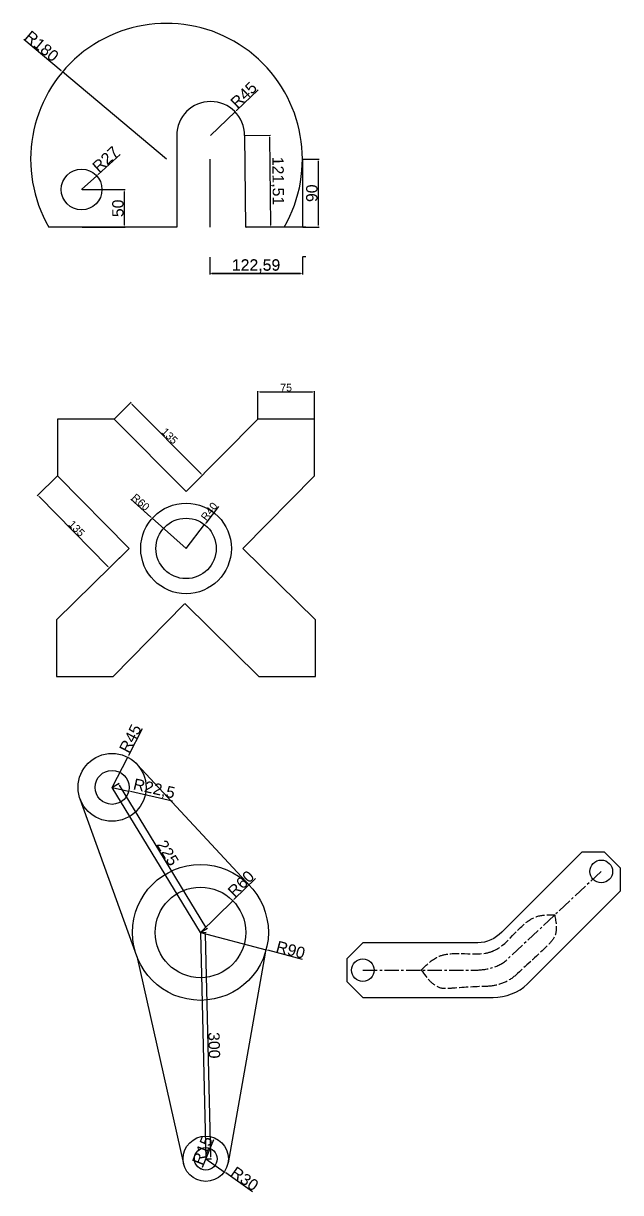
# Model space of a CAD drawing. Header units: millimetres. Extents: x 732 to 2493, y -1056 to 2615.
# Drawn here: x 1702 to 2493, y -1056 to 493 of the extents above; entities that cross this region are included whole.
import ezdxf

# ---------------------------------------------------------------- set-up
doc = ezdxf.new("R2010")
doc.units = ezdxf.units.MM
doc.linetypes.add('ACAD_ISO02W100', pattern=[15, 12, -3])
doc.linetypes.add('CENTER2', pattern=[28.575, 19.05, -3.175, 3.175, -3.175])
doc.styles.get("Standard").update_dxf_attribs({"font": 'arial.ttf'})
doc.dimstyles.new('ISO-25', dxfattribs={"dimtxt": 2.5, "dimasz": 2.5, "dimexe": 1.25, "dimexo": 0.625, "dimtad": 1, "dimtxsty": 'Standard', "dimcen": 2.5, "dimadec": 0, "dimazin": 0, "dimtfac": 1, "dimtmove": 0, "dimatfit": 3, "dimfxl": 1, "dimarcsym": 0})

# ---------------------------------------------------------------- blocks, each defined once
blk = doc.blocks.new('*D166')
at = {"color": 0, "lineweight": -2, "transparency": 16777216}
for p, q in [((1702.3, 472.1), (1751.8, 430.5)), ((1891.5, 313), (1753.8, 428.9))]:
    blk.add_line(p, q, dxfattribs=at)
at = {"color": 0, "transparency": 16777216}
blk.add_solid([(1752.1, 430.8), (1751.6, 430.1), (1753.8, 428.9)], dxfattribs=at)
at = {"layer": 'Defpoints', "color": 0, "transparency": 16777216}
for p in [(1753.8, 428.9), (1891.5, 313)]:
    blk.add_point(p, dxfattribs=at)
at = {"color": 0, "transparency": 16777216, "insert": (1726.3, 462.8), "char_height": 15, "attachment_point": 5, "rotation": 319.9408}
blk.add_mtext('R180', dxfattribs=at)
blk = doc.blocks.new('*D167')
at = {"color": 0, "lineweight": -2, "transparency": 16777216}
for p, q in [((1830.1, 319.5), (1800.8, 292.9)), ((1779, 273), (1799, 291.2))]:
    blk.add_line(p, q, dxfattribs=at)
at = {"color": 0, "transparency": 16777216}
blk.add_solid([(1800.6, 293.2), (1801.1, 292.6), (1799, 291.2)], dxfattribs=at)
at = {"layer": 'Defpoints', "color": 0, "transparency": 16777216}
for p in [(1799, 291.2), (1779, 273)]:
    blk.add_point(p, dxfattribs=at)
at = {"color": 0, "transparency": 16777216, "insert": (1810.9, 313.1), "char_height": 15, "attachment_point": 5, "rotation": 42.3002}
blk.add_mtext('R27', dxfattribs=at)
blk = doc.blocks.new('*D168')
at = {"color": 0, "lineweight": -2, "transparency": 16777216}
for p, q in [((2012.9, 405.2), (1984.2, 377.5)), ((1950, 344.5), (1982.4, 375.8))]:
    blk.add_line(p, q, dxfattribs=at)
at = {"color": 0, "transparency": 16777216}
blk.add_solid([(1983.9, 377.8), (1984.5, 377.2), (1982.4, 375.8)], dxfattribs=at)
at = {"layer": 'Defpoints', "color": 0, "transparency": 16777216}
for p in [(1982.4, 375.8), (1950, 344.5)]:
    blk.add_point(p, dxfattribs=at)
at = {"color": 0, "transparency": 16777216, "insert": (1993.8, 398.2), "char_height": 15, "attachment_point": 5, "rotation": 44.0054}
blk.add_mtext('R45', dxfattribs=at)
blk = doc.blocks.new('*D169')
at = {"color": 0, "lineweight": -2, "transparency": 16777216}
for p, q in [((2072.2, 313), (2093.6, 313)), ((2092.4, 310.5), (2092.4, 225.5)), ((2072.2, 223), (2093.6, 223))]:
    blk.add_line(p, q, dxfattribs=at)
at = {"color": 0, "transparency": 16777216}
for points in [[(2091.9, 310.5), (2092.8, 310.5), (2092.4, 313)], [(2091.9, 225.5), (2092.8, 225.5), (2092.4, 223)]]:
    blk.add_solid(points, dxfattribs=at)
at = {"layer": 'Defpoints', "color": 0, "transparency": 16777216}
for p in [(2071.5, 313), (2071.5, 223), (2092.4, 223)]:
    blk.add_point(p, dxfattribs=at)
at = {"color": 0, "transparency": 16777216, "insert": (2084.1, 268), "char_height": 15, "attachment_point": 5, "rotation": 90}
blk.add_mtext('90', dxfattribs=at)
blk = doc.blocks.new('*D170')
at = {"color": 0, "lineweight": -2, "transparency": 16777216}
for p, q in [((1995.7, 344.5), (2029.1, 344.9)), ((2027.9, 342.4), (2029.1, 225.9)), ((1997, 223), (2030.4, 223.4))]:
    blk.add_line(p, q, dxfattribs=at)
at = {"color": 0, "transparency": 16777216}
for points in [[(2028.3, 342.4), (2027.5, 342.4), (2027.8, 344.9)], [(2029.5, 225.9), (2028.7, 225.9), (2029.2, 223.4)]]:
    blk.add_solid(points, dxfattribs=at)
at = {"layer": 'Defpoints', "color": 0, "transparency": 16777216}
for p in [(1995, 344.5), (1996.3, 223), (2029.2, 223.4)]:
    blk.add_point(p, dxfattribs=at)
at = {"color": 0, "transparency": 16777216, "insert": (2038.1, 284.2), "char_height": 15, "attachment_point": 5, "rotation": 270.6173}
blk.add_mtext('121,51', dxfattribs=at)
blk = doc.blocks.new('*D171')
at = {"color": 0, "lineweight": -2, "transparency": 16777216}
for p, q in [((1779.7, 273), (1836.8, 273)), ((1835.5, 270.5), (1835.5, 225.5)), ((1779.7, 223), (1836.8, 223))]:
    blk.add_line(p, q, dxfattribs=at)
at = {"color": 0, "transparency": 16777216}
for points in [[(1835.1, 270.5), (1835.9, 270.5), (1835.5, 273)], [(1835.1, 225.5), (1835.9, 225.5), (1835.5, 223)]]:
    blk.add_solid(points, dxfattribs=at)
at = {"layer": 'Defpoints', "color": 0, "transparency": 16777216}
for p in [(1779, 273), (1779, 223), (1835.5, 223)]:
    blk.add_point(p, dxfattribs=at)
at = {"color": 0, "transparency": 16777216, "insert": (1827.2, 248), "char_height": 15, "attachment_point": 5, "rotation": 90}
blk.add_mtext('50', dxfattribs=at)
blk = doc.blocks.new('*D165')
at = {"color": 0, "lineweight": -2, "transparency": 16777216}
for p, q in [((1948.9, 183.4), (1948.9, 160.5)), ((2071.5, 183.4), (2071.5, 160.5)), ((1951.4, 161.8), (2069, 161.8))]:
    blk.add_line(p, q, dxfattribs=at)
at = {"color": 0, "transparency": 16777216}
for points in [[(1951.4, 162.2), (1951.4, 161.4), (1948.9, 161.8)], [(2069, 162.2), (2069, 161.4), (2071.5, 161.8)]]:
    blk.add_solid(points, dxfattribs=at)
at = {"layer": 'Defpoints', "color": 0, "transparency": 16777216}
for p in [(1948.9, 184), (2071.5, 184), (2071.5, 161.8)]:
    blk.add_point(p, dxfattribs=at)
at = {"color": 0, "transparency": 16777216, "insert": (2010.2, 171.4), "char_height": 15, "attachment_point": 5}
blk.add_mtext('122,59', dxfattribs=at)
blk = doc.blocks.new('*D172')
at = {"color": 0, "lineweight": -2, "transparency": 16777216}
for p, q in [((1948.9, 183.4), (1948.9, 160.8)), ((2071.5, 183.4), (2071.5, 160.8)), ((1951.4, 162.1), (2069, 162.1))]:
    blk.add_line(p, q, dxfattribs=at)
at = {"color": 0, "transparency": 16777216}
for points in [[(1951.4, 162.5), (1951.4, 161.7), (1948.9, 162.1)], [(2069, 162.5), (2069, 161.7), (2071.5, 162.1)]]:
    blk.add_solid(points, dxfattribs=at)
at = {"layer": 'Defpoints', "color": 0, "transparency": 16777216}
for p in [(1948.9, 184), (2071.5, 184), (2071.5, 162.1)]:
    blk.add_point(p, dxfattribs=at)
at = {"color": 0, "transparency": 16777216, "insert": (2010.2, 171.7), "char_height": 15, "attachment_point": 5}
blk.add_mtext('122,59', dxfattribs=at)
blk = doc.blocks.new('*D173')
at = {"color": 0, "lineweight": -2, "transparency": 16777216}
for p, q in [((1960.3, -147.1), (1943.4, -168.9)), ((1917.4, -202.5), (1941.9, -170.9))]:
    blk.add_line(p, q, dxfattribs=at)
at = {"color": 0, "transparency": 16777216}
blk.add_solid([(1943.1, -168.7), (1943.8, -169.2), (1941.9, -170.9)], dxfattribs=at)
at = {"layer": 'Defpoints', "color": 0, "transparency": 16777216}
for p in [(1941.9, -170.9), (1917.4, -202.5)]:
    blk.add_point(p, dxfattribs=at)
at = {"color": 0, "transparency": 16777216, "insert": (1948.1, -153.5), "char_height": 10, "attachment_point": 5, "rotation": 52.2578}
blk.add_mtext('R40', dxfattribs=at)
blk = doc.blocks.new('*D174')
at = {"color": 0, "lineweight": -2, "transparency": 16777216}
for p, q in [((1844.1, -137.2), (1870.8, -161)), ((1917.4, -202.5), (1872.6, -162.6))]:
    blk.add_line(p, q, dxfattribs=at)
at = {"color": 0, "transparency": 16777216}
blk.add_solid([(1871, -160.7), (1870.5, -161.3), (1872.6, -162.6)], dxfattribs=at)
at = {"layer": 'Defpoints', "color": 0, "transparency": 16777216}
for p in [(1872.6, -162.6), (1917.4, -202.5)]:
    blk.add_point(p, dxfattribs=at)
at = {"color": 0, "transparency": 16777216, "insert": (1857.3, -141.3), "char_height": 10, "attachment_point": 5, "rotation": 318.2945}
blk.add_mtext('R60', dxfattribs=at)
blk = doc.blocks.new('*D175')
at = {"color": 0, "lineweight": -2, "transparency": 16777216}
for p, q in [((2012.5, -30.7), (2012.5, 6)), ((2015, 4.8), (2085, 4.8)), ((2087.5, -30.7), (2087.5, 6))]:
    blk.add_line(p, q, dxfattribs=at)
at = {"color": 0, "transparency": 16777216}
for points in [[(2015, 5.2), (2015, 4.4), (2012.5, 4.8)], [(2085, 5.2), (2085, 4.4), (2087.5, 4.8)]]:
    blk.add_solid(points, dxfattribs=at)
at = {"layer": 'Defpoints', "color": 0, "transparency": 16777216}
for p in [(2087.5, 4.8), (2012.5, -31.3), (2087.5, -31.3)]:
    blk.add_point(p, dxfattribs=at)
at = {"color": 0, "transparency": 16777216, "insert": (2050, 10.5), "char_height": 10, "attachment_point": 5}
blk.add_mtext('75', dxfattribs=at)
blk = doc.blocks.new('*D176')
at = {"color": 0, "lineweight": -2, "transparency": 16777216}
for p, q in [((1822.7, -30.9), (1844.9, -8.9)), ((1845.8, -11.5), (1937.4, -103.8)), ((1917.9, -126.7), (1940, -104.7))]:
    blk.add_line(p, q, dxfattribs=at)
at = {"color": 0, "transparency": 16777216}
for points in [[(1846.1, -11.2), (1845.5, -11.8), (1844, -9.8)], [(1937.7, -103.5), (1937.1, -104.1), (1939.2, -105.5)]]:
    blk.add_solid(points, dxfattribs=at)
at = {"layer": 'Defpoints', "color": 0, "transparency": 16777216}
for p in [(1822.3, -31.3), (1939.2, -105.5), (1917.4, -127.1)]:
    blk.add_point(p, dxfattribs=at)
at = {"color": 0, "transparency": 16777216, "insert": (1895.7, -53.6), "char_height": 10, "attachment_point": 5, "rotation": 314.8008}
blk.add_mtext('135', dxfattribs=at)
blk = doc.blocks.new('*D177')
at = {"color": 0, "lineweight": -2, "transparency": 16777216}
for p, q in [((1746.8, -106.8), (1720.2, -133)), ((1814, -226.6), (1722.8, -133.9)), ((1841.6, -203), (1814.9, -229.2))]:
    blk.add_line(p, q, dxfattribs=at)
at = {"color": 0, "transparency": 16777216}
for points in [[(1723.1, -133.7), (1722.5, -134.2), (1721.1, -132.2)], [(1814.3, -226.3), (1813.7, -226.9), (1815.8, -228.4)]]:
    blk.add_solid(points, dxfattribs=at)
at = {"layer": 'Defpoints', "color": 0, "transparency": 16777216}
for p in [(1747.3, -106.3), (1721.1, -132.2), (1842, -202.5)]:
    blk.add_point(p, dxfattribs=at)
at = {"color": 0, "transparency": 16777216, "insert": (1772.5, -176.2), "char_height": 10, "attachment_point": 5, "rotation": 314.5513}
blk.add_mtext('135', dxfattribs=at)
blk = doc.blocks.new('*D178')
at = {"color": 0, "lineweight": -2, "transparency": 16777216}
for p, q in [((1819.9, -518.7), (1828.6, -513.4)), ((1828.9, -516.2), (1943.3, -704.1)), ((1937, -710.9), (1945.7, -705.6))]:
    blk.add_line(p, q, dxfattribs=at)
at = {"color": 0, "transparency": 16777216}
for points in [[(1829.2, -516), (1828.5, -516.4), (1827.6, -514.1)], [(1943.7, -703.9), (1943, -704.3), (1944.6, -706.3)]]:
    blk.add_solid(points, dxfattribs=at)
at = {"layer": 'Defpoints', "color": 0, "transparency": 16777216}
for p in [(1819.4, -519.1), (1936.4, -711.2), (1944.6, -706.3)]:
    blk.add_point(p, dxfattribs=at)
at = {"color": 0, "transparency": 16777216, "insert": (1893.2, -605.9), "char_height": 15, "attachment_point": 5, "rotation": 301.3434}
blk.add_mtext('225', dxfattribs=at)
blk = doc.blocks.new('*D179')
at = {"color": 0, "lineweight": -2, "transparency": 16777216}
for p, q in [((1937.1, -711.2), (1944.1, -711.1)), ((1942.9, -713.6), (1949.8, -1008.5)), ((1944.1, -1011.1), (1951.1, -1011))]:
    blk.add_line(p, q, dxfattribs=at)
at = {"color": 0, "transparency": 16777216}
for points in [[(1943.3, -713.6), (1942.5, -713.6), (1942.8, -711.1)], [(1950.2, -1008.5), (1949.4, -1008.5), (1949.9, -1011)]]:
    blk.add_solid(points, dxfattribs=at)
at = {"layer": 'Defpoints', "color": 0, "transparency": 16777216}
for p in [(1936.4, -711.2), (1943.5, -1011.1), (1949.9, -1011)]:
    blk.add_point(p, dxfattribs=at)
at = {"color": 0, "transparency": 16777216, "insert": (1954.6, -860.8), "char_height": 15, "attachment_point": 5, "rotation": 271.3434}
blk.add_mtext('300', dxfattribs=at)
blk = doc.blocks.new('*D180')
at = {"color": 0, "lineweight": -2, "transparency": 16777216}
for p, q in [((1936.4, -711.2), (2023.5, -734.2)), ((2071.8, -747), (2025.9, -734.9))]:
    blk.add_line(p, q, dxfattribs=at)
at = {"color": 0, "transparency": 16777216}
blk.add_solid([(2026, -734.5), (2025.8, -735.3), (2023.5, -734.2)], dxfattribs=at)
at = {"layer": 'Defpoints', "color": 0, "transparency": 16777216}
for p in [(1936.4, -711.2), (2023.5, -734.2)]:
    blk.add_point(p, dxfattribs=at)
at = {"color": 0, "transparency": 16777216, "insert": (2056, -734.3), "char_height": 15, "attachment_point": 5, "rotation": 345.192}
blk.add_mtext('R90', dxfattribs=at)
blk = doc.blocks.new('*D181')
at = {"color": 0, "lineweight": -2, "transparency": 16777216}
for p, q in [((2009.2, -639.7), (1981, -667.4)), ((1936.4, -711.2), (1979.2, -669.2))]:
    blk.add_line(p, q, dxfattribs=at)
at = {"color": 0, "transparency": 16777216}
blk.add_solid([(1980.7, -667.1), (1981.3, -667.7), (1979.2, -669.2)], dxfattribs=at)
at = {"layer": 'Defpoints', "color": 0, "transparency": 16777216}
for p in [(1979.2, -669.2), (1936.4, -711.2)]:
    blk.add_point(p, dxfattribs=at)
at = {"color": 0, "transparency": 16777216, "insert": (1990.2, -646.8), "char_height": 15, "attachment_point": 5, "rotation": 44.5338}
blk.add_mtext('R60', dxfattribs=at)
blk = doc.blocks.new('*D182')
at = {"color": 0, "lineweight": -2, "transparency": 16777216}
for p, q in [((1819.4, -519.1), (1841.3, -524.1)), ((1899.5, -537.3), (1843.8, -524.6))]:
    blk.add_line(p, q, dxfattribs=at)
at = {"color": 0, "transparency": 16777216}
blk.add_solid([(1843.9, -524.2), (1843.7, -525), (1841.3, -524.1)], dxfattribs=at)
at = {"layer": 'Defpoints', "color": 0, "transparency": 16777216}
for p in [(1819.4, -519.1), (1841.3, -524.1)]:
    blk.add_point(p, dxfattribs=at)
at = {"color": 0, "transparency": 16777216, "insert": (1875, -521.8), "char_height": 15, "attachment_point": 5, "rotation": 347.1811}
blk.add_mtext('R22,5', dxfattribs=at)
blk = doc.blocks.new('*D183')
at = {"color": 0, "lineweight": -2, "transparency": 16777216}
for p, q in [((1859.4, -441.6), (1841.2, -476.9)), ((1819.4, -519.1), (1840.1, -479.1))]:
    blk.add_line(p, q, dxfattribs=at)
at = {"color": 0, "transparency": 16777216}
blk.add_solid([(1840.8, -476.7), (1841.6, -477.1), (1840.1, -479.1)], dxfattribs=at)
at = {"layer": 'Defpoints', "color": 0, "transparency": 16777216}
for p in [(1840.1, -479.1), (1819.4, -519.1)]:
    blk.add_point(p, dxfattribs=at)
at = {"color": 0, "transparency": 16777216, "insert": (1843.6, -454.3), "char_height": 15, "attachment_point": 5, "rotation": 62.6869}
blk.add_mtext('R45', dxfattribs=at)
blk = doc.blocks.new('*D184')
at = {"color": 0, "lineweight": -2, "transparency": 16777216}
for p, q in [((1943.5, -1011.1), (1968, -1028.5)), ((2005.4, -1055.1), (1970, -1029.9))]:
    blk.add_line(p, q, dxfattribs=at)
at = {"color": 0, "transparency": 16777216}
blk.add_solid([(1970.2, -1029.6), (1969.7, -1030.3), (1968, -1028.5)], dxfattribs=at)
at = {"layer": 'Defpoints', "color": 0, "transparency": 16777216}
for p in [(1943.5, -1011.1), (1968, -1028.5)]:
    blk.add_point(p, dxfattribs=at)
at = {"color": 0, "transparency": 16777216, "insert": (1995.1, -1037.6), "char_height": 15, "attachment_point": 5, "rotation": 324.6571}
blk.add_mtext('R30', dxfattribs=at)
blk = doc.blocks.new('*D185')
at = {"color": 0, "lineweight": -2, "transparency": 16777216}
blk.add_line((1953.6, -985.9), (1938.8, -1022.8), dxfattribs=at)
at = {"color": 0, "transparency": 16777216}
blk.add_solid([(1938.5, -1022.6), (1939.2, -1022.9), (1937.9, -1025.1)], dxfattribs=at)
at = {"layer": 'Defpoints', "color": 0, "transparency": 16777216}
for p in [(1943.5, -1011.1), (1937.9, -1025.1)]:
    blk.add_point(p, dxfattribs=at)
at = {"color": 0, "transparency": 16777216, "insert": (1939, -1000.1), "char_height": 15, "attachment_point": 5, "rotation": 68.2252}
blk.add_mtext('R15', dxfattribs=at)

msp = doc.modelspace()

# ---------------------------------------------------------------- linework, layer by layer
at = {"color": 0}
for p, q in [((1905.026, 344.513), (1905.026, 223.013)), ((1995.026, 344.513), (1996.335, 223.013)), ((1948.937, 313.013), (1948.937, 223.013)), ((2071.526, 313.013), (2071.526, 223.013)), ((1905.026, 223.013), (1735.642, 223.013)), ((2071.526, 223.013), (1996.335, 223.013)), ((2076.064, 223.013), (2071.526, 223.013)), ((2071.526, 184.047), (2076.064, 184.047)), ((1820.794, -372.256), (1915.49, -276.04)), ((1745.794, -372.256), (1820.794, -372.256)), ((2002.985, -650.56), (1852.556, -488.633)), ((1936.446, -711.232), (1819.408, -519.067)), ((1852.006, -742.513), (1777.157, -534.554)), ((2441.891, -604.841), (2371.18, -675.551)), ((2471.891, -604.841), (2441.891, -604.841)), ((2493.104, -626.054), (2471.891, -604.841)), ((2493.104, -656.054), (2493.104, -626.054)), ((2422.393, -726.764), (2493.104, -656.054)), ((2371.18, -675.551), (2335.612, -711.119)), ((1936.446, -711.232), (1943.479, -1011.149)), ((2151.683, -725.049), (2130.47, -746.262)), ((2251.683, -725.049), (2151.683, -725.049)), ((2303.931, -725.049), (2251.683, -725.049)), ((2369.655, -779.503), (2422.393, -726.764)), ((1852.006, -742.513), (1914.217, -1017.763)), ((2022.259, -738.52), (1973.019, -1016.384)), ((2130.47, -746.262), (2130.47, -776.262)), ((2130.47, -776.262), (2151.683, -797.475)), ((2369.655, -779.503), (2372.896, -776.262)), ((2151.683, -797.475), (2251.683, -797.475)), ((2251.683, -797.475), (2324.091, -797.475)), ((2321.683, -797.475), (2324.091, -797.475))]:
    msp.add_line(p, q, dxfattribs=at)
at = {"color": 0, "linetype": 'CENTER2'}
for p, q in [((2467.498, -630.447), (2342.473, -747.364)), ((2151.683, -761.262), (2298.519, -761.262))]:
    msp.add_line(p, q, dxfattribs=at)
at = {"color": 0}
msp.add_lwpolyline([(1915.878, -275.646), (2014.038, -372.256), (2089.038, -372.256), (2089.038, -297.256), (1992.834, -202.547), (2087.543, -106.343), (2087.543, -31.343), (2012.543, -31.343), (1917.416, -127.134), (1822.289, -31.343), (1747.289, -31.343), (1747.289, -106.343), (1841.998, -202.547), (1745.794, -297.256), (1745.794, -372.256)], dxfattribs=at)
for centre, radius in [((1779.026, 273.013), 27), ((1917.416, -202.547), 60), ((1917.416, -202.547), 40), ((1819.408, -519.067), 45), ((1819.408, -519.067), 22.5), ((2467.498, -630.447), 15), ((1936.446, -711.232), 90), ((1936.446, -711.232), 60), ((2151.683, -761.262), 15), ((1943.479, -1011.149), 30), ((1943.479, -1011.149), 15)]:
    msp.add_circle(centre, radius, dxfattribs=at)
for centre, radius, start, end in [((1891.526, 313.013), 180, 330, 210), ((1950.026, 344.513), 45, 0, 180)]:
    msp.add_arc(centre, radius, start, end, dxfattribs=at)
at = {"color": 0, "linetype": 'ACAD_ISO02W100'}
for points, knots in [([(2322.182, -736.635), (2322.868, -736.395), (2346.054, -727.575), (2364.439, -687.342), (2398.04, -687.988), (2405.807, -688.137)], [99.60631537, 99.60631537, 99.60631537, 99.60631537, 101.86569449, 176.79761979, 199.32667222, 199.32667222, 199.32667222, 199.32667222]), ([(2405.807, -688.137), (2407.574, -698.109), (2410.52, -714.734), (2385.146, -739.648), (2367.314, -755.954), (2354.154, -767.795)], [0, 0, 0, 0, 28.09810042, 46.84925222, 100.81309419, 100.81309419, 100.81309419, 100.81309419]), ([(2228.985, -761.262), (2235.897, -754.324), (2260.277, -729.852), (2300.518, -744.224), (2322.182, -736.635)], [0, 0, 0, 0, 28.23900589, 99.60631537, 99.60631537, 99.60631537, 99.60631537]), ([(2228.985, -761.262), (2236.734, -771.813), (2247.922, -787.049), (2281.566, -783.545), (2302.018, -782.676), (2317.089, -782.271)], [0, 0, 0, 0, 35.30481902, 50.97838932, 96.75028287, 96.75028287, 96.75028287, 96.75028287])]:
    msp.add_open_spline(points, degree=3, knots=knots, dxfattribs=at)
at = {"color": 0}
for points in [[(2335.612, -711.119), (2327.455, -719.277), (2315.467, -725.049), (2303.931, -725.049)], [(2324.091, -797.475), (2340.418, -797.475), (2358.11, -791.048), (2369.655, -779.503)]]:
    msp.add_open_spline(points, degree=3, dxfattribs=at)
at = {"color": 0, "linetype": 'CENTER2'}
msp.add_open_spline([(2298.519, -761.262), (2313.885, -761.262), (2331.25, -757.86), (2342.473, -747.364)], degree=3, dxfattribs=at)
at = {"color": 0, "linetype": 'ACAD_ISO02W100'}
msp.add_open_spline([(2317.089, -782.271), (2330.348, -781.915), (2344.294, -776.667), (2354.154, -767.795)], degree=3, dxfattribs=at)

# ---------------------------------------------------------------- dimensions: what is measured, and where the dimension line sits
at = {"color": 152, "true_color": 0x2776bb}
for center, mpoint, override, picture, middle in [((1891.526, 313.013), (1753.758, 428.857), {"dimtxt": 15}, '*D166', (1720.932, 456.459)), ((1950.026, 344.513), (1982.393, 375.776), {"dimtxt": 15}, '*D168', (1999.506, 392.304)), ((1917.416, -202.547), (1872.621, -162.629), {"dimtxt": 10}, '*D174', (1853.499, -145.588)), ((1936.446, -711.232), (2023.457, -734.234), {"dimtxt": 15}, '*D180', (2053.867, -742.273)), ((1943.479, -1011.149), (1937.915, -1025.079), {"dimtxt": 15}, '*D185', (1946.671, -1003.16)), ((1943.479, -1011.149), (1967.95, -1028.503), {"dimtxt": 15}, '*D184', (1990.302, -1044.354))]:
    dim = msp.add_radius_dim(center=center, mpoint=mpoint, dimstyle='ISO-25', override=override, dxfattribs=at)
    dim.commit()
    dim.dimension.update_dxf_attribs({"geometry": picture, "text_midpoint": middle, "dimtype": 164})
for p1, p2, distance, override, picture, middle in [((1995.026, 344.513), (1996.335, 223.013), 32.821, {"dimtxt": 15}, '*D170', (2038.138, 284.22)), ((1822.289, -31.343), (1917.416, -127.134), 30.635, {"dimtxt": 10}, '*D176', (1895.658, -53.611)), ((1841.998, -202.547), (1747.289, -106.343), 36.812, {"dimtxt": 10}, '*D177', (1772.497, -176.247)), ((1936.446, -711.232), (1943.479, -1011.149), 6.392, {"dimtxt": 15}, '*D179', (1954.639, -860.846))]:
    dim = msp.add_aligned_dim(p1=p1, p2=p2, distance=distance, dimstyle='ISO-25', override=override, dxfattribs=at)
    dim.commit()
    dim.dimension.update_dxf_attribs({"geometry": picture, "text_midpoint": middle})
for center, mpoint, override, picture, middle in [((1779.026, 273.013), (1798.996, 291.184), {"dimtxt": 15}, '*D167', (1810.923, 313.064)), ((1917.416, -202.547), (1941.9, -170.916), {"dimtxt": 10}, '*D173', (1948.114, -153.526)), ((1819.408, -519.067), (1840.057, -479.084), {"dimtxt": 15}, '*D183', (1843.554, -454.326)), ((1819.408, -519.067), (1841.347, -524.059), {"dimtxt": 15}, '*D182', (1875.021, -521.835)), ((1936.446, -711.232), (1979.216, -669.152), {"dimtxt": 15}, '*D181', (1990.173, -646.751))]:
    dim = msp.add_radius_dim(center=center, mpoint=mpoint, dimstyle='ISO-25', override=override, dxfattribs=at)
    dim.commit()
    dim.dimension.update_dxf_attribs({"geometry": picture, "text_midpoint": middle})
for base, p1, p2, angle, picture, middle in [((2092.363, 223.013), (2071.526, 313.013), (2071.526, 223.013), 90, '*D169', (2084.08, 268.013)), ((1835.523, 223.013), (1779.026, 273.013), (1779.026, 223.013), 90, '*D171', (1827.239, 248.013)), ((1944.611, -706.258), (1819.408, -519.067), (1936.446, -711.232), 301.343437, '*D178', (1893.167, -605.867))]:
    dim = msp.add_linear_dim(base=base, p1=p1, p2=p2, angle=angle, dimstyle='ISO-25', override={"dimtxt": 15}, dxfattribs=at)
    dim.commit()
    dim.dimension.update_dxf_attribs({"geometry": picture, "text_midpoint": middle})
at = {"color": 0}
dim = msp.add_linear_dim(base=(2071.526, 161.768), p1=(1948.937, 184.047), p2=(2071.526, 184.047), dimstyle='ISO-25', override={"dimtxt": 15}, dxfattribs=at)
dim.commit()
dim.dimension.update_dxf_attribs({"geometry": '*D165', "text_midpoint": (2010.232, 171.408)})
at = {"color": 152, "true_color": 0x2776bb}
for base, p1, p2, override, picture, middle in [((2071.526, 162.08), (1948.937, 184.047), (2071.526, 184.047), {"dimtxt": 15}, '*D172', (2010.232, 171.719)), ((2087.543, 4.795), (2012.543, -31.343), (2087.543, -31.343), {"dimtxt": 10}, '*D175', (2050.043, 10.506))]:
    dim = msp.add_linear_dim(base=base, p1=p1, p2=p2, dimstyle='ISO-25', override=override, dxfattribs=at)
    dim.commit()
    dim.dimension.update_dxf_attribs({"geometry": picture, "text_midpoint": middle})

doc.saveas('drawing.dxf')
